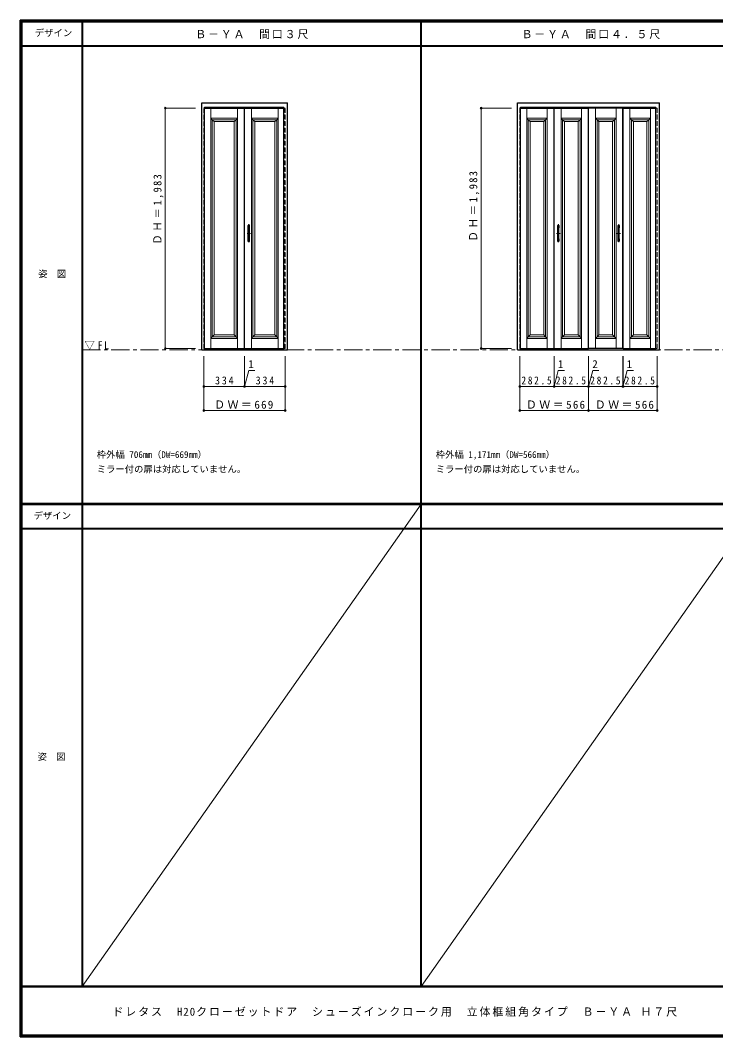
# Model space of a CAD drawing. Units: millimetres, scale not verified. Extents: x -6000 to 5700, y -4307 to 4260.
# Drawn here: x -6000 to -267, y -4205 to 4175 of the extents above; entities that cross this region are included whole.
import ezdxf
from ezdxf.enums import TextEntityAlignment as Align

# ---------------------------------------------------------------- set-up
doc = ezdxf.new("R2010")
doc.units = ezdxf.units.MM
doc.header["$LTSCALE"] = 30
doc.header["$PDMODE"] = 32
doc.header["$PDSIZE"] = 15
doc.linetypes.add('CHAIN1', pattern=[8, 5, -1, 1, -1])
doc.linetypes.add('DASHED1', pattern=[1.8, 1.2, -0.6])
for name, color, linetype, lineweight in [('0-1_通り芯', 4, 'CHAIN1', 9), ('0-2_扉', 3, 'Continuous', 25), ('0-3_仕上げ', 7, 'Continuous', 18), ('0-4_枠', 3, 'Continuous', 25), ('0-7_取手', 7, 'Continuous', 18), ('0-B_寸法', 7, 'Continuous', 9), ('F-1_枠', 6, 'Continuous', 40), ('F-A_文字', 7, 'Continuous', 18)]:
    doc.layers.add(name, color=color, linetype=linetype, lineweight=lineweight)
doc.layers.add('0-A_文字', color=7, linetype='Continuous')
doc.styles.add('ＭＳ ゴシック', font='')
doc.styles.get('ＭＳ ゴシック').set_extended_font_data('MS Gothic')

msp = doc.modelspace()

# ---------------------------------------------------------------- linework, layer by layer
at = {"layer": '0-1_通り芯'}
for p, q in [((-4116, 2495.5), (-4116, 2341.5)), ((-1563.77, 2495.5), (-1563.77, 2341.5)), ((-1066.77, 2495.5), (-1066.77, 2341.5)), ((-4101, 2418.5), (-4131, 2418.5)), ((-1548.77, 2418.5), (-1578.77, 2418.5)), ((-1081.77, 2418.5), (-1051.77, 2418.5))]:
    msp.add_line(p, q, dxfattribs=at)
at = {"layer": '0-1_通り芯', "color": 7, "lineweight": 18}
msp.add_line((-5490, 1457), (2895, 1457), dxfattribs=at)
at = {"layer": '0-2_扉', "color": 4, "linetype": 'DASHED1', "lineweight": 9}
for p, q in [((-4486, 1468.5), (-4486, 3451.5)), ((-4480.5, 3451.5), (-4486, 3451.5)), ((-3828.5, 3451.5), (-3817, 3451.5)), ((-3817, 1468.5), (-3817, 3451.5)), ((-1882.27, 1468.5), (-1882.27, 3451.5)), ((-1876.77, 3451.5), (-1882.27, 3451.5)), ((-759.77, 3451.5), (-748.27, 3451.5)), ((-748.27, 1468.5), (-748.27, 3451.5)), ((-4480.5, 1468.5), (-4486, 1468.5)), ((-3828.5, 1468.5), (-3817, 1468.5)), ((-1876.77, 1468.5), (-1882.27, 1468.5)), ((-759.77, 1468.5), (-748.27, 1468.5))]:
    msp.add_line(p, q, dxfattribs=at)
at = {"layer": '0-2_扉', "color": 7, "linetype": 'DASHED1', "lineweight": 18}
for p, q in [((-4484.59, 3451.5), (-4484.59, 1468.5)), ((-3818.41, 3451.5), (-3818.41, 1468.5)), ((-1880.86, 3451.5), (-1880.86, 1468.5)), ((-749.69, 3451.5), (-749.69, 1468.5))]:
    msp.add_line(p, q, dxfattribs=at)
at = {"layer": '0-2_扉'}
for p, q in [((-4480.5, 3451.5), (-4152, 3451.5)), ((-4152, 1468.5), (-4152, 3451.5)), ((-4151, 1468.5), (-4151, 3451.5)), ((-4151, 3451.5), (-3828.5, 3451.5)), ((-1876.77, 3451.5), (-1599.77, 3451.5)), ((-1599.77, 1468.5), (-1599.77, 3451.5)), ((-1598.77, 3451.5), (-1316.27, 3451.5)), ((-1598.77, 1468.5), (-1598.77, 3451.5)), ((-1316.27, 1468.5), (-1316.27, 3451.5)), ((-1031.77, 3451.5), (-1314.27, 3451.5)), ((-1314.27, 1468.5), (-1314.27, 3451.5)), ((-1031.77, 1468.5), (-1031.77, 3451.5)), ((-1030.77, 1468.5), (-1030.77, 3451.5)), ((-1030.77, 3451.5), (-759.77, 3451.5)), ((-4480.5, 1468.5), (-4152, 1468.5)), ((-4151, 1468.5), (-3828.5, 1468.5)), ((-1876.77, 1468.5), (-1599.77, 1468.5)), ((-1598.77, 1468.5), (-1316.27, 1468.5)), ((-1031.77, 1468.5), (-1314.27, 1468.5)), ((-1030.77, 1468.5), (-759.77, 1468.5))]:
    msp.add_line(p, q, dxfattribs=at)
at = {"layer": '0-3_仕上げ'}
for p, q in [((-4429, 1468.5), (-4429, 3451.5)), ((-4209, 1468.5), (-4209, 3451.5)), ((-4094, 1468.5), (-4094, 3451.5)), ((-3874, 1468.5), (-3874, 3451.5)), ((-1825.27, 1468.5), (-1825.27, 3451.5)), ((-1656.77, 1468.5), (-1656.77, 3451.5)), ((-1541.77, 1468.5), (-1541.77, 3451.5)), ((-1373.27, 1468.5), (-1373.27, 3451.5)), ((-1257.27, 1468.5), (-1257.27, 3451.5)), ((-1088.77, 1468.5), (-1088.77, 3451.5)), ((-973.77, 1468.5), (-973.77, 3451.5)), ((-805.27, 1468.5), (-805.27, 3451.5)), ((-4417, 3355.5), (-4429, 3367.5)), ((-4429, 3367.5), (-4209, 3367.5)), ((-4417, 3355.5), (-4221, 3355.5)), ((-4417, 1564.5), (-4417, 3355.5)), ((-4209, 3367.5), (-4221, 3355.5)), ((-4221, 1564.5), (-4221, 3355.5)), ((-4082, 3355.5), (-4094, 3367.5)), ((-4094, 3367.5), (-3874, 3367.5)), ((-4082, 3355.5), (-3886, 3355.5)), ((-4082, 1564.5), (-4082, 3355.5)), ((-3874, 3367.5), (-3886, 3355.5)), ((-3886, 1564.5), (-3886, 3355.5)), ((-1813.27, 3355.5), (-1825.27, 3367.5)), ((-1825.27, 3367.5), (-1656.77, 3367.5)), ((-1813.27, 3355.5), (-1668.77, 3355.5)), ((-1813.27, 1564.5), (-1813.27, 3355.5)), ((-1656.77, 3367.5), (-1668.77, 3355.5)), ((-1668.77, 1564.5), (-1668.77, 3355.5)), ((-1529.77, 3355.5), (-1541.77, 3367.5)), ((-1541.77, 3367.5), (-1373.27, 3367.5)), ((-1529.77, 3355.5), (-1385.27, 3355.5)), ((-1529.77, 1564.5), (-1529.77, 3355.5)), ((-1373.27, 3367.5), (-1385.27, 3355.5)), ((-1385.27, 1564.5), (-1385.27, 3355.5)), ((-1245.27, 3355.5), (-1257.27, 3367.5)), ((-1257.27, 3367.5), (-1088.77, 3367.5)), ((-1245.27, 3355.5), (-1100.77, 3355.5)), ((-1245.27, 1564.5), (-1245.27, 3355.5)), ((-1088.77, 3367.5), (-1100.77, 3355.5)), ((-1100.77, 1564.5), (-1100.77, 3355.5)), ((-961.77, 3355.5), (-973.77, 3367.5)), ((-973.77, 3367.5), (-805.27, 3367.5)), ((-961.77, 3355.5), (-817.27, 3355.5)), ((-961.77, 1564.5), (-961.77, 3355.5)), ((-805.27, 3367.5), (-817.27, 3355.5)), ((-817.27, 1564.5), (-817.27, 3355.5)), ((-4401, 3339.5), (-4237, 3339.5)), ((-4066, 3339.5), (-3902, 3339.5)), ((-1797.27, 3339.5), (-1807.74, 3349.96)), ((-1797.27, 1580.5), (-1797.27, 3339.5)), ((-1684.77, 1580.5), (-1684.77, 3339.5)), ((-1513.77, 3339.5), (-1524.24, 3349.96)), ((-1513.77, 1580.5), (-1513.77, 3339.5)), ((-1401.27, 1580.5), (-1401.27, 3339.5)), ((-1229.27, 3339.5), (-1239.74, 3349.96)), ((-1229.27, 1580.5), (-1229.27, 3339.5)), ((-1116.77, 1580.5), (-1116.77, 3339.5)), ((-945.77, 3339.5), (-956.24, 3349.96)), ((-945.77, 1580.5), (-945.77, 3339.5)), ((-833.27, 1580.5), (-833.27, 3339.5)), ((-4417, 1564.5), (-4429, 1552.5)), ((-4429, 1552.5), (-4209, 1552.5)), ((-4417, 1564.5), (-4221, 1564.5)), ((-4401, 1580.5), (-4411.47, 1570.03)), ((-4221, 1564.5), (-4209, 1552.5)), ((-4082, 1564.5), (-4094, 1552.5)), ((-4094, 1552.5), (-3874, 1552.5)), ((-4082, 1564.5), (-3886, 1564.5)), ((-4066, 1580.5), (-4076.47, 1570.03)), ((-3886, 1564.5), (-3874, 1552.5)), ((-1813.27, 1564.5), (-1825.27, 1552.5)), ((-1825.27, 1552.5), (-1656.77, 1552.5)), ((-1813.27, 1564.5), (-1668.77, 1564.5)), ((-1797.27, 1580.5), (-1807.74, 1570.03)), ((-1668.77, 1564.5), (-1656.77, 1552.5)), ((-1529.77, 1564.5), (-1541.77, 1552.5)), ((-1541.77, 1552.5), (-1373.27, 1552.5)), ((-1529.77, 1564.5), (-1385.27, 1564.5)), ((-1513.77, 1580.5), (-1524.24, 1570.03)), ((-1385.27, 1564.5), (-1373.27, 1552.5)), ((-1245.27, 1564.5), (-1257.27, 1552.5)), ((-1257.27, 1552.5), (-1088.77, 1552.5)), ((-1245.27, 1564.5), (-1100.77, 1564.5)), ((-1229.27, 1580.5), (-1239.74, 1570.03)), ((-1100.77, 1564.5), (-1088.77, 1552.5)), ((-961.77, 1564.5), (-973.77, 1552.5)), ((-973.77, 1552.5), (-805.27, 1552.5)), ((-961.77, 1564.5), (-817.27, 1564.5)), ((-945.77, 1580.5), (-956.24, 1570.03)), ((-817.27, 1564.5), (-805.27, 1552.5))]:
    msp.add_line(p, q, dxfattribs=at)
for points in [[(-4401, 1580.5), (-4401, 3339.5), (-4411.47, 3349.96)], [(-4237, 1580.5), (-4237, 3339.5), (-4226.7, 3349.8)], [(-4066, 1580.5), (-4066, 3339.5), (-4076.47, 3349.96)], [(-3902, 1580.5), (-3902, 3339.5), (-3891.7, 3349.8)], [(-1797.27, 3339.5), (-1684.77, 3339.5), (-1674.47, 3349.8)], [(-1513.77, 3339.5), (-1401.27, 3339.5), (-1390.97, 3349.8)], [(-1229.27, 3339.5), (-1116.77, 3339.5), (-1106.47, 3349.8)], [(-945.77, 3339.5), (-833.27, 3339.5), (-822.97, 3349.8)], [(-4401, 1580.5), (-4237, 1580.5), (-4226.7, 1570.2)], [(-4066, 1580.5), (-3902, 1580.5), (-3891.7, 1570.2)], [(-1797.27, 1580.5), (-1684.77, 1580.5), (-1674.47, 1570.2)], [(-1513.77, 1580.5), (-1401.27, 1580.5), (-1390.97, 1570.2)], [(-1229.27, 1580.5), (-1116.77, 1580.5), (-1106.47, 1570.2)], [(-945.77, 1580.5), (-833.27, 1580.5), (-822.97, 1570.2)]]:
    msp.add_lwpolyline(points, dxfattribs=at)
at = {"layer": '0-4_枠'}
for p, q in [((-4504.5, 1457), (-4504.5, 3495)), ((-4504.5, 3495), (-3798.5, 3495)), ((-4480.5, 1457), (-4480.5, 3459)), ((-4480.5, 3459), (-3828.5, 3459)), ((-3828.5, 1457), (-3828.5, 3459)), ((-3798.5, 1457), (-3798.5, 3495)), ((-1900.77, 1457), (-1900.77, 3495)), ((-1900.77, 3495), (-729.77, 3495)), ((-1876.77, 1457), (-1876.77, 3459)), ((-1876.77, 3459), (-759.77, 3459)), ((-759.77, 1457), (-759.77, 3459)), ((-729.77, 1457), (-729.77, 3495)), ((-4504.5, 1457), (-3798.5, 1457)), ((-1900.77, 1457), (-729.77, 1457))]:
    msp.add_line(p, q, dxfattribs=at)
at = {"layer": '0-7_取手'}
for p, q in [((-4122, 2464.5), (-4122, 2482.5)), ((-4110, 2464.5), (-4110, 2482.5)), ((-1569.77, 2464.5), (-1569.77, 2482.5)), ((-1569.77, 2464.5), (-1569.77, 2482.5)), ((-1557.77, 2464.5), (-1557.77, 2482.5)), ((-1557.77, 2464.5), (-1557.77, 2482.5)), ((-1072.77, 2464.5), (-1072.77, 2482.5)), ((-1072.77, 2464.5), (-1072.77, 2482.5)), ((-1060.77, 2464.5), (-1060.77, 2482.5)), ((-1060.77, 2464.5), (-1060.77, 2482.5)), ((-4122, 2354.5), (-4122, 2372.5)), ((-4110, 2354.5), (-4110, 2372.5)), ((-1569.77, 2354.5), (-1569.77, 2372.5)), ((-1569.77, 2354.5), (-1569.77, 2372.5)), ((-1557.77, 2354.5), (-1557.77, 2372.5)), ((-1557.77, 2354.5), (-1557.77, 2372.5)), ((-1072.77, 2354.5), (-1072.77, 2372.5)), ((-1072.77, 2354.5), (-1072.77, 2372.5)), ((-1060.77, 2354.5), (-1060.77, 2372.5)), ((-1060.77, 2354.5), (-1060.77, 2372.5))]:
    msp.add_line(p, q, dxfattribs=at)
at = {"layer": '0-7_取手', "color": 3, "lineweight": 25}
for p, q in [((-4121, 2352.5), (-4121, 2484.5)), ((-4112, 2485.5), (-4120, 2485.5)), ((-4111, 2352.5), (-4111, 2484.5)), ((-1568.77, 2352.5), (-1568.77, 2484.5)), ((-1568.77, 2352.5), (-1568.77, 2484.5)), ((-1559.77, 2485.5), (-1567.77, 2485.5)), ((-1559.77, 2485.5), (-1567.77, 2485.5)), ((-1558.77, 2352.5), (-1558.77, 2484.5)), ((-1558.77, 2352.5), (-1558.77, 2484.5)), ((-1071.77, 2352.5), (-1071.77, 2484.5)), ((-1071.77, 2352.5), (-1071.77, 2484.5)), ((-1070.77, 2485.5), (-1062.77, 2485.5)), ((-1070.77, 2485.5), (-1062.77, 2485.5)), ((-1061.77, 2352.5), (-1061.77, 2484.5)), ((-1061.77, 2352.5), (-1061.77, 2484.5)), ((-4120, 2351.5), (-4112, 2351.5)), ((-1567.77, 2351.5), (-1559.77, 2351.5)), ((-1567.77, 2351.5), (-1559.77, 2351.5)), ((-1062.77, 2351.5), (-1070.77, 2351.5)), ((-1062.77, 2351.5), (-1070.77, 2351.5))]:
    msp.add_line(p, q, dxfattribs=at)
at = {"layer": '0-7_取手'}
for centre, start, end in [((-4121, 2482.5), 90, 180), ((-4121, 2464.5), 180, 270), ((-4111, 2482.5), 0, 90), ((-4111, 2464.5), 270, 0), ((-1568.77, 2482.5), 90, 180), ((-1568.77, 2482.5), 90, 180), ((-1568.77, 2464.5), 180, 270), ((-1568.77, 2464.5), 180, 270), ((-1558.77, 2482.5), 0, 90), ((-1558.77, 2482.5), 0, 90), ((-1558.77, 2464.5), 270, 0), ((-1558.77, 2464.5), 270, 0), ((-1071.77, 2482.5), 90, 180), ((-1071.77, 2482.5), 90, 180), ((-1071.77, 2464.5), 180, 270), ((-1071.77, 2464.5), 180, 270), ((-1061.77, 2482.5), 0, 90), ((-1061.77, 2482.5), 0, 90), ((-1061.77, 2464.5), 270, 0), ((-1061.77, 2464.5), 270, 0), ((-4121, 2372.5), 90, 180), ((-4121, 2354.5), 180, 270), ((-4111, 2372.5), 0, 90), ((-4111, 2354.5), 270, 0), ((-1568.77, 2372.5), 90, 180), ((-1568.77, 2372.5), 90, 180), ((-1568.77, 2354.5), 180, 270), ((-1568.77, 2354.5), 180, 270), ((-1558.77, 2372.5), 0, 90), ((-1558.77, 2372.5), 0, 90), ((-1558.77, 2354.5), 270, 0), ((-1558.77, 2354.5), 270, 0), ((-1071.77, 2372.5), 90, 180), ((-1071.77, 2372.5), 90, 180), ((-1071.77, 2354.5), 180, 270), ((-1071.77, 2354.5), 180, 270), ((-1061.77, 2372.5), 0, 90), ((-1061.77, 2372.5), 0, 90), ((-1061.77, 2354.5), 270, 0), ((-1061.77, 2354.5), 270, 0)]:
    msp.add_arc(centre, 1, start, end, dxfattribs=at)
at = {"layer": '0-7_取手', "color": 3, "lineweight": 25}
for centre, start, end in [((-4120, 2484.5), 90, 180), ((-4112, 2484.5), 0, 90), ((-1567.77, 2484.5), 90, 180), ((-1567.77, 2484.5), 90, 180), ((-1559.77, 2484.5), 0, 90), ((-1559.77, 2484.5), 0, 90), ((-1070.77, 2484.5), 90, 180), ((-1070.77, 2484.5), 90, 180), ((-1062.77, 2484.5), 0, 90), ((-1062.77, 2484.5), 0, 90), ((-4120, 2352.5), 180, 270), ((-4112, 2352.5), 270, 0), ((-1567.77, 2352.5), 180, 270), ((-1567.77, 2352.5), 180, 270), ((-1559.77, 2352.5), 270, 0), ((-1559.77, 2352.5), 270, 0), ((-1070.77, 2352.5), 180, 270), ((-1070.77, 2352.5), 180, 270), ((-1062.77, 2352.5), 270, 0), ((-1062.77, 2352.5), 270, 0)]:
    msp.add_arc(centre, 1, start, end, dxfattribs=at)
at = {"layer": '0-B_寸法', "color": 4}
for p, q in [((-4804.5, 3451.5), (-4554.5, 3451.5)), ((-4804.5, 3451.5), (-4804.5, 1468.5)), ((-2200.77, 3451.5), (-2200.77, 1468.5)), ((-2200.77, 3451.5), (-1950.77, 3451.5)), ((-4804.5, 1468.5), (-4554.5, 1468.5)), ((-2200.77, 1468.5), (-1950.77, 1468.5)), ((-4486, 957), (-4486, 1407)), ((-4152, 1157), (-4152, 1407)), ((-3817, 957), (-3817, 1407)), ((-1882.27, 957), (-1882.27, 1407)), ((-1599.77, 1157), (-1599.77, 1407)), ((-1316.27, 957), (-1316.27, 1407)), ((-1314.27, 957), (-1314.27, 1407)), ((-1031.77, 1157), (-1031.77, 1407)), ((-748.27, 957), (-748.27, 1407)), ((-1315.27, 1157), (-1280.32, 1287.43)), ((-1280.32, 1287.43), (-1229.54, 1287.43)), ((-4486, 1157), (-4152, 1157)), ((-4151, 1157), (-3817, 1157)), ((-1882.27, 1157), (-1599.77, 1157)), ((-1598.77, 1157), (-1316.27, 1157)), ((-1316.27, 1157), (-1314.27, 1157)), ((-1314.27, 1157), (-1031.77, 1157)), ((-1030.77, 1157), (-748.27, 1157)), ((-4486, 957), (-3817, 957)), ((-1882.27, 957), (-1316.27, 957)), ((-1314.27, 957), (-748.27, 957))]:
    msp.add_line(p, q, dxfattribs=at)
for points in [[(-4152, 1157), (-4151, 1157), (-4151, 1407)], [(-1599.77, 1157), (-1598.77, 1157), (-1598.77, 1407)], [(-1031.77, 1157), (-1030.77, 1157), (-1030.77, 1407)], [(-4151.5, 1157), (-4116.55, 1287.43), (-4065.77, 1287.43)], [(-1599.27, 1157), (-1564.32, 1287.43), (-1513.54, 1287.43)], [(-1031.27, 1157), (-996.32, 1287.43), (-945.54, 1287.43)]]:
    msp.add_lwpolyline(points, dxfattribs=at)
at = {"layer": '0-B_寸法'}
for p in [(-4804.5, 3451.5), (-2200.77, 3451.5), (-4804.5, 1468.5), (-2200.77, 1468.5), (-4486, 1157), (-4152, 1157), (-4151, 1157), (-3817, 1157), (-1882.27, 1157), (-1599.77, 1157), (-1598.77, 1157), (-1316.27, 1157), (-1314.27, 1157), (-1031.77, 1157), (-1030.77, 1157), (-748.27, 1157), (-4486, 957), (-3817, 957), (-1882.27, 957), (-1316.27, 957), (-1314.27, 957), (-748.27, 957)]:
    msp.add_point(p, dxfattribs=at)
at = {"layer": 'F-1_枠'}
for p, q in [((-6000, 4175), (5700, 4175)), ((-6000, 4175), (-6000, -4205)), ((-6000, 4170), (5700, 4170)), ((-6000, 4165), (5700, 4165)), ((-5995, 4175), (-5995, -4205)), ((-5990, 4175), (-5990, -4205)), ((-5490, 4175), (-5490, -3790)), ((-2695, -3790), (-2695, 4175)), ((-6000, 3965), (5690, 3965)), ((-5990, 190.5), (5690, 190.5)), ((-5990, 187.5), (5690, 187.5)), ((-5990, 184.5), (5690, 184.5)), ((-5990, -15.5), (5690, -15.5)), ((5700, -3790), (-6000, -3790)), ((5700, -3795), (-6000, -3795)), ((5700, -4195), (-6000, -4195)), ((5700, -4200), (-6000, -4200)), ((5700, -4205), (-6000, -4205))]:
    msp.add_line(p, q, dxfattribs=at)
at = {"layer": 'F-A_文字'}
for p, q in [((-2695, 184.5), (-5490, -3790)), ((100, 184.5), (-2695, -3790))]:
    msp.add_line(p, q, dxfattribs=at)

# ---------------------------------------------------------------- texts
at = {"layer": '0-A_文字', "style": 'ＭＳ ゴシック'}
for s, p in [('枠外幅 706mm（DW=669mm）', (-5370, 550.5)), ('枠外幅 1,171mm（DW=566mm）', (-2575, 550.5)), ('ミラー付の扉は対応していません。', (-5370, 430.5)), ('ミラー付の扉は対応していません。', (-2575, 430.5))]:
    msp.add_text(s, height=54.99, dxfattribs=at).set_placement(p, align=Align.BOTTOM_LEFT)
at = {"layer": '0-A_文字', "char_height": 65.98, "attachment_point": 7, "style": 'ＭＳ ゴシック'}
for s, insert in [('\\T1.17;Ｂ－ＹＡ\u3000間口３尺', (-4557.5, 4020)), ('\\T1.17;Ｂ－ＹＡ\u3000間口４．５尺', (-1867.5, 4020)), ('\\T1.26;\\W0.95;▽FL', (-5471.25, 1457))]:
    msp.add_mtext(s, dxfattribs=dict(at, insert=insert))
at = {"layer": '0-B_寸法', "style": 'ＭＳ ゴシック'}
for s, p in [('1', (-4120.3, 1287.43)), ('1', (-1568.07, 1287.43)), ('2', (-1284.07, 1287.43)), ('1', (-1000.07, 1287.43))]:
    msp.add_text(s, height=65.98, dxfattribs=at).set_placement(p, align=Align.BOTTOM_LEFT)
at = {"layer": '0-B_寸法', "char_height": 65.98, "attachment_point": 7, "rotation": 90, "style": 'ＭＳ ゴシック'}
for insert in [(-4819.5, 2325.5), (-2215.77, 2351.5)]:
    msp.add_mtext('\\T1.26;\\W0.95;ＤＨ＝1,983', dxfattribs=dict(at, insert=insert))
at = {"layer": '0-B_寸法', "char_height": 65.98, "attachment_point": 7, "style": 'ＭＳ ゴシック'}
for s, insert in [('\\T1.38;\\W0.9;334', (-4394, 1172)), ('\\T1.38;\\W0.9;334', (-4059, 1172)), ('\\T1.38;\\W0.85;282.5', (-1868.52, 1172)), ('\\T1.38;\\W0.85;282.5', (-1585.02, 1172)), ('\\T1.38;\\W0.85;282.5', (-1300.52, 1172)), ('\\T1.38;\\W0.85;282.5', (-1017.02, 1172)), ('\\T1.23;ＤＷ＝669', (-4402, 972)), ('\\T1.23;ＤＷ＝566', (-1831.77, 972)), ('\\T1.23;ＤＷ＝566', (-1263.77, 972))]:
    msp.add_mtext(s, dxfattribs=dict(at, insert=insert))
at = {"layer": 'F-A_文字', "style": 'ＭＳ ゴシック'}
for s, p in [('デザイン', (-5880, 4027.5)), ('姿\u3000図', (-5852.5, 2040.25)), ('デザイン', (-5890, 47)), ('姿\u3000図', (-5857.5, -1940.25))]:
    msp.add_text(s, height=54.99, dxfattribs=at).set_placement(p, align=Align.BOTTOM_LEFT)
at = {"layer": 'F-A_文字', "insert": (-5240.33, -4040), "char_height": 65.98, "attachment_point": 7, "style": 'ＭＳ ゴシック'}
msp.add_mtext('\\T1.18;ドレタス\u3000H20クローゼットドア\u3000シューズインクローク用\u3000立体框組角タイプ\u3000Ｂ－ＹＡ\\~Ｈ７尺', dxfattribs=at)

doc.saveas('drawing.dxf')
